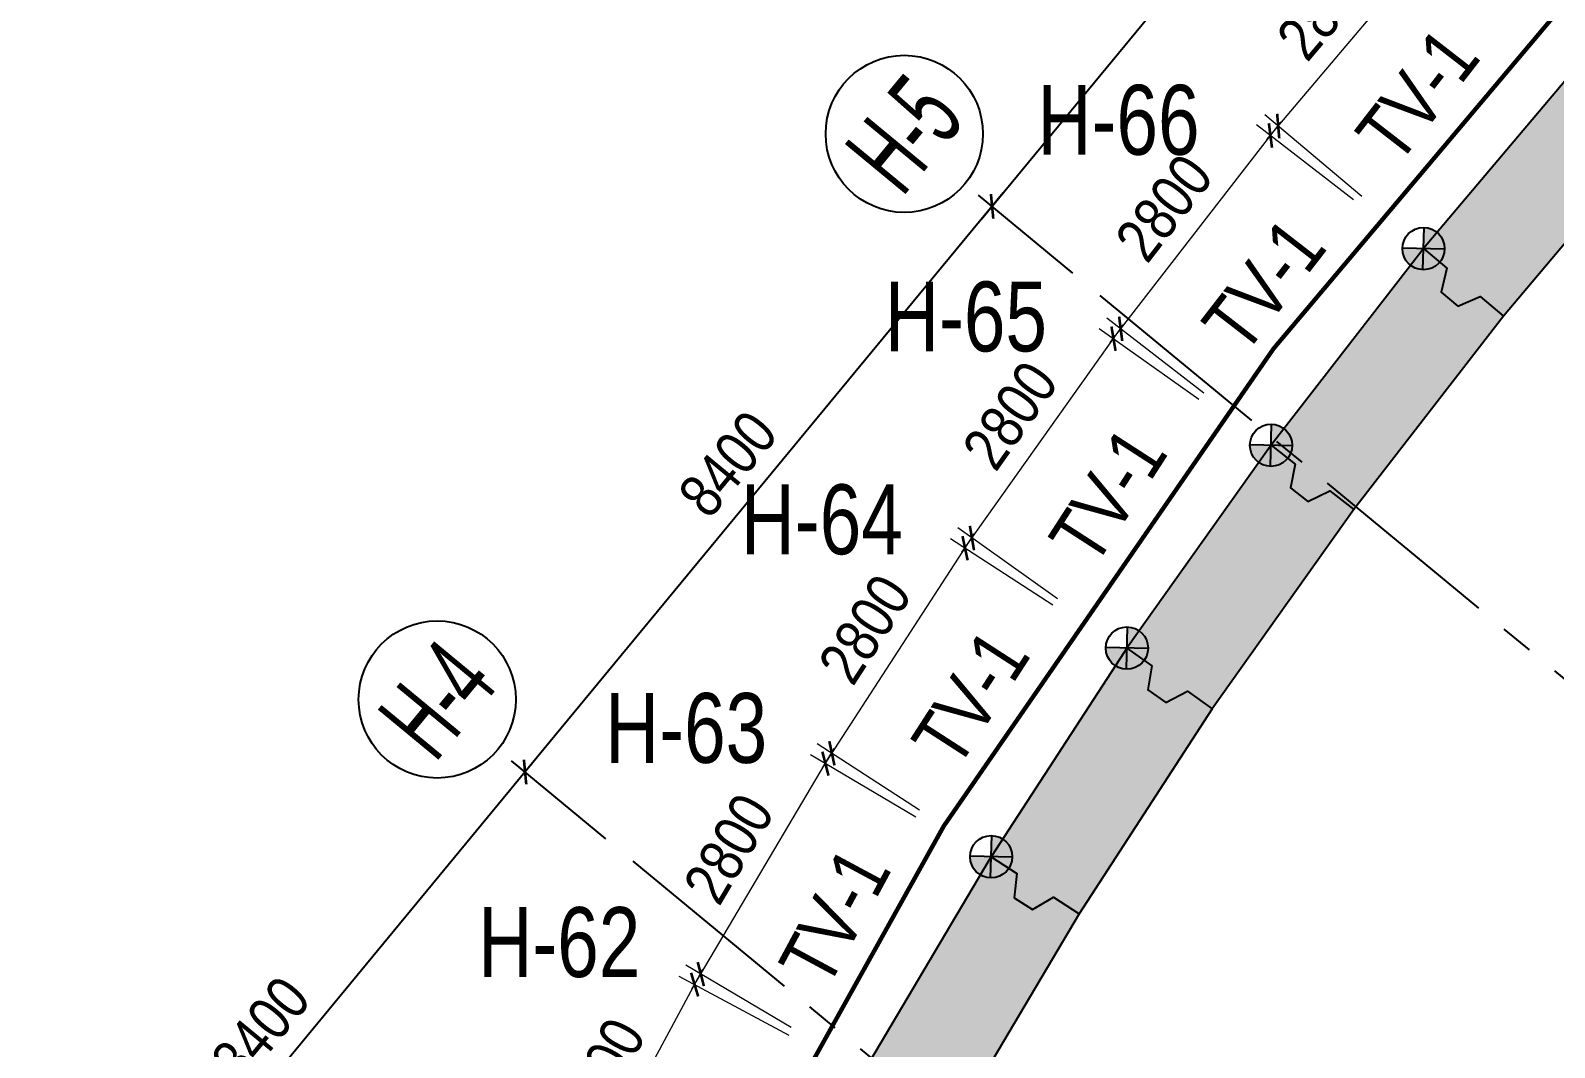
# Model space of a CAD drawing. Header units: millimetres. Extents: x 489377 to 1074388, y -818569 to -310551.
# Drawn here: x 742708 to 760160, y -703138 to -691492 of the extents above; entities that cross this region are included whole.
import ezdxf
from ezdxf.enums import TextEntityAlignment as Align

# ---------------------------------------------------------------- set-up
doc = ezdxf.new("R2010")
doc.units = ezdxf.units.MM
doc.header["$LTSCALE"] = 100
doc.header["$PDMODE"] = 32
doc.header["$PDSIZE"] = 2.5
for name, pattern in [('CENTER2', [1.125, 0.75, -0.125, 0.125, -0.125]), ('DASHDOT', [1, 0.5, -0.25, 0, -0.25]), ('DASHED', [4.5, 3, -1.5])]:
    doc.linetypes.add(name, pattern=pattern)
for name, color, linetype in [('A-GRID-SYM', 50, 'Continuous'), ('ccu11-Dim', 8, 'Continuous'), ('ccu11-Khuat', 9, 'DASHED'), ('ccu11-Text', 31, 'Continuous'), ('ccu12-Hatch', 250, 'Continuous'), ('ccu12-Truc', 13, 'CENTER2'), ('K2', 2, 'Continuous'), ('KC-Betong', 6, 'Continuous'), ('KC-Text', 31, 'Continuous'), ('Xref_ST_MBDV Cot vach 30.7.2022$0$Xref_ST_MBDV Cot vach 30.7.2022|Xref_ST_MBDV Cot vach 30.7.2022|Xref_ST_MBDV Cot vach 30.7.2022|Xref_ST_MBDV Cot vach 30.7.2022|A-CORE-OTLN', 2, 'Continuous'), ('Xref_ST_MBDV Cot vach 30.7.2022$0$Xref_ST_MBDV Cot vach 30.7.2022|Xref_ST_MBDV Cot vach 30.7.2022|Xref_ST_MBDV Cot vach 30.7.2022|Xref_ST_MBDV Cot vach 30.7.2022|ccu12-Thay', 7, 'Continuous')]:
    doc.layers.add(name, color=color, linetype=linetype)
doc.layers.add('ccu12-Tencaukien', color=9, linetype='Continuous', lineweight=15)
doc.styles.add('Arial', font='arial_0.ttf', dxfattribs={"width": 0.7})
doc.styles.add('Arial Narrow', font='ARIALN.TTF')
doc.styles.add('ccu11-VnAvantH', font='VHAVAN.TTF')
doc.styles.add('HBA-Text', font='GOTHIC.TTF')
doc.styles.add('VnHelvetlnsH', font='VHHELS.TTF')
doc.dimstyles.new('ccu12-200', dxfattribs={"dimscale": 200, "dimtxt": 2.5, "dimasz": 1, "dimexe": 1, "dimexo": 2, "dimgap": 1, "dimtad": 1, "dimdec": 0, "dimdsep": 46, "dimtxsty": 'Arial Narrow', "dimblk": 'ARCHTICK', "dimcen": -1, "dimdle": 1, "dimclrd": 256, "dimclre": 256, "dimclrt": 3, "dimadec": 0, "dimazin": 2, "dimtfac": 0.1, "dimtdec": 0, "dimtmove": 0, "dimatfit": 1, "dimldrblk": 'ARCHTICK', "dimfxl": 0, "dimtvp": 0.833333, "dimtolj": 1, "dimtzin": 12, "dimarcsym": 0})

# ---------------------------------------------------------------- blocks, each defined once
blk = doc.blocks.new('_ARCHTICK')
at = {"color": 0, "linetype": 'ByBlock', "const_width": 0.15}
blk.add_lwpolyline([(-0.5, -0.5), (0.5, 0.5)], dxfattribs=at)
blk = doc.blocks.new('*D283')
at = {"layer": 'ccu11-Dim', "lineweight": -2, "ltscale": 0.5, "transparency": 16777216}
for p, q in [((-109804, 113513), (-107741, 115960)), ((-106913, 115000), (-108023, 115936)), ((-108718, 112859), (-109828, 113795))]:
    blk.add_line(p, q, dxfattribs=at)
at = {"layer": 'Defpoints', "color": 0, "ltscale": 0.5, "transparency": 16777216}
for p in [(-107870, 115807), (-106607, 114742), (-108412, 112601)]:
    blk.add_point(p, dxfattribs=at)
at = {"layer": 'ccu11-Dim', "lineweight": -2, "ltscale": 0.5, "transparency": 16777216, "xscale": 200, "yscale": 200, "zscale": 200}
for p, rotation in [((-107870, 115807), 49.8528189042506), ((-109675, 113666), 229.8528189042506)]:
    blk.add_blockref('_ARCHTICK', p, dxfattribs=dict(at, rotation=rotation))
at = {"layer": 'ccu11-Dim', "color": 3, "ltscale": 0.5, "transparency": 16777216, "insert": (-109121, 115030), "char_height": 500, "attachment_point": 5, "rotation": 49.8528, "style": 'Arial Narrow', "bg_fill": 3, "box_fill_scale": 1.1, "bg_fill_color": 256, "bg_fill_true_color": 13158600, "bg_fill_transparency": 0}
blk.add_mtext('\\A1;2800', dxfattribs=at)
blk = doc.blocks.new('*D284')
at = {"layer": 'ccu11-Dim', "lineweight": -2, "ltscale": 0.5, "transparency": 16777216}
for p, q in [((-111601, 111186), (-109642, 113716)), ((-108812, 112820), (-109922, 113680)), ((-110527, 110607), (-111637, 111467))]:
    blk.add_line(p, q, dxfattribs=at)
at = {"layer": 'Defpoints', "color": 0, "ltscale": 0.5, "transparency": 16777216}
for p in [(-109764, 113558), (-108496, 112575), (-110211, 110362)]:
    blk.add_point(p, dxfattribs=at)
at = {"layer": 'ccu11-Dim', "lineweight": -2, "ltscale": 0.5, "transparency": 16777216, "xscale": 200, "yscale": 200, "zscale": 200}
for p, rotation in [((-109764, 113558), 52.23231984197906), ((-111479, 111345), 232.2323198419791)]:
    blk.add_blockref('_ARCHTICK', p, dxfattribs=dict(at, rotation=rotation))
at = {"layer": 'ccu11-Dim', "color": 3, "ltscale": 0.5, "transparency": 16777216, "insert": (-110981, 112730), "char_height": 500, "attachment_point": 5, "rotation": 52.2323, "style": 'Arial Narrow', "bg_fill": 3, "box_fill_scale": 1.1, "bg_fill_color": 256, "bg_fill_true_color": 13158600, "bg_fill_transparency": 0}
blk.add_mtext('\\A1;2800', dxfattribs=at)
blk = doc.blocks.new('*D285')
at = {"layer": 'ccu11-Dim', "lineweight": -2, "ltscale": 0.5, "transparency": 16777216}
for p, q in [((-113298, 108785), (-111445, 111394)), ((-110583, 110536), (-111724, 111346)), ((-112204, 108253), (-113345, 109064))]:
    blk.add_line(p, q, dxfattribs=at)
at = {"layer": 'Defpoints', "color": 0, "ltscale": 0.5, "transparency": 16777216}
for p in [(-111561, 111231), (-110257, 110304), (-111878, 108021)]:
    blk.add_point(p, dxfattribs=at)
at = {"layer": 'ccu11-Dim', "lineweight": -2, "ltscale": 0.5, "transparency": 16777216, "xscale": 200, "yscale": 200, "zscale": 200}
for p, rotation in [((-111561, 111231), 54.61172365002067), ((-113182, 108948), 234.6117236500207)]:
    blk.add_blockref('_ARCHTICK', p, dxfattribs=dict(at, rotation=rotation))
at = {"layer": 'ccu11-Dim', "color": 3, "ltscale": 0.5, "transparency": 16777216, "insert": (-112743, 110353), "char_height": 500, "attachment_point": 5, "rotation": 54.6117, "style": 'Arial Narrow', "bg_fill": 3, "box_fill_scale": 1.1, "bg_fill_color": 256, "bg_fill_true_color": 13158600, "bg_fill_transparency": 0}
blk.add_mtext('\\A1;2800', dxfattribs=at)
blk = doc.blocks.new('*D286')
at = {"layer": 'ccu11-Dim', "lineweight": -2, "ltscale": 0.5, "transparency": 16777216}
for p, q in [((-114895, 106316), (-113152, 109000)), ((-112256, 108179), (-113429, 108941)), ((-113782, 105831), (-114954, 106593))]:
    blk.add_line(p, q, dxfattribs=at)
at = {"layer": 'Defpoints', "color": 0, "ltscale": 0.5, "transparency": 16777216}
for p in [(-113261, 108832), (-111921, 107961), (-113446, 105613)]:
    blk.add_point(p, dxfattribs=at)
at = {"layer": 'ccu11-Dim', "lineweight": -2, "ltscale": 0.5, "transparency": 16777216, "xscale": 200, "yscale": 200, "zscale": 200}
for p, rotation in [((-113261, 108832), 56.99134296693361), ((-114786, 106484), 236.9913429669336)]:
    blk.add_blockref('_ARCHTICK', p, dxfattribs=dict(at, rotation=rotation))
at = {"layer": 'ccu11-Dim', "color": 3, "ltscale": 0.5, "transparency": 16777216, "insert": (-114406, 107906), "char_height": 500, "attachment_point": 5, "rotation": 56.9913, "style": 'Arial Narrow', "bg_fill": 3, "box_fill_scale": 1.1, "bg_fill_color": 256, "bg_fill_true_color": 13158600, "bg_fill_transparency": 0}
blk.add_mtext('\\A1;2800', dxfattribs=at)
blk = doc.blocks.new('*D186')
at = {"layer": 'ccu11-Dim', "lineweight": -2, "ltscale": 0.5, "transparency": 16777216}
for p, q in [((-116389, 103783), (-114758, 106537)), ((-113826, 105752), (-115032, 106467)), ((-115252, 103343), (-116459, 104057))]:
    blk.add_line(p, q, dxfattribs=at)
at = {"layer": 'Defpoints', "color": 0, "ltscale": 0.5, "transparency": 16777216}
for p in [(-114860, 106365), (-113482, 105549), (-114908, 103139)]:
    blk.add_point(p, dxfattribs=at)
at = {"layer": 'ccu11-Dim', "lineweight": -2, "ltscale": 0.5, "transparency": 16777216, "xscale": 200, "yscale": 200, "zscale": 200}
for p, rotation in [((-114860, 106365), 59.37088192230762), ((-116287, 103955), 239.3708819223077)]:
    blk.add_blockref('_ARCHTICK', p, dxfattribs=dict(at, rotation=rotation))
at = {"layer": 'ccu11-Dim', "color": 3, "ltscale": 0.5, "transparency": 16777216, "insert": (-115965, 105392), "char_height": 500, "attachment_point": 5, "rotation": 59.3709, "style": 'Arial Narrow', "bg_fill": 3, "box_fill_scale": 1.1, "bg_fill_color": 256, "bg_fill_true_color": 13158600, "bg_fill_transparency": 0}
blk.add_mtext('\\A1;2800', dxfattribs=at)
blk = doc.blocks.new('*D187')
at = {"layer": 'ccu11-Dim', "lineweight": -2, "ltscale": 0.5, "transparency": 16777216}
for p, q in [((-117778, 101192), (-116264, 104011)), ((-115275, 103253), (-116534, 103929)), ((-116600, 100786), (-117860, 101463))]:
    blk.add_line(p, q, dxfattribs=at)
at = {"layer": 'Defpoints', "color": 0, "ltscale": 0.5, "transparency": 16777216}
for p in [(-116358, 103835), (-114923, 103063), (-116248, 100597)]:
    blk.add_point(p, dxfattribs=at)
at = {"layer": 'ccu11-Dim', "lineweight": -2, "ltscale": 0.5, "transparency": 16777216, "xscale": 200, "yscale": 200, "zscale": 200}
for p, rotation in [((-116358, 103835), 61.75042533523894), ((-117684, 101368), 241.7504253352389)]:
    blk.add_blockref('_ARCHTICK', p, dxfattribs=dict(at, rotation=rotation))
at = {"layer": 'ccu11-Dim', "color": 3, "ltscale": 0.5, "transparency": 16777216, "insert": (-117422, 102817), "char_height": 500, "attachment_point": 5, "rotation": 61.7504, "style": 'Arial Narrow', "bg_fill": 3, "box_fill_scale": 1.1, "bg_fill_color": 256, "bg_fill_true_color": 13158600, "bg_fill_transparency": 0}
blk.add_mtext('\\A1;2800', dxfattribs=at)
blk = doc.blocks.new('GRID-SYM-flat-214')
at = {"layer": 'A-GRID-SYM', "ltscale": 0.5}
blk.add_circle((0, 0), 900, dxfattribs=at)
at = {"layer": 'A-GRID-SYM', "style": 'HBA-Text'}
blk.add_attdef('GRID', text='', height=900, rotation=50.4488, dxfattribs=at).set_placement((0, 0), align=Align.MIDDLE_CENTER)
blk = doc.blocks.new('GRID-SYM-flat-215')
at = {"layer": 'A-GRID-SYM', "ltscale": 0.5}
blk.add_circle((0, 0), 900, dxfattribs=at)
at = {"layer": 'A-GRID-SYM', "style": 'HBA-Text'}
blk.add_attdef('GRID', text='', height=900, rotation=50.4488, dxfattribs=at).set_placement((0, 0), align=Align.MIDDLE_CENTER)
blk = doc.blocks.new('*D93')
at = {"layer": 'ccu11-Dim', "lineweight": -2, "ltscale": 0.5, "transparency": 16777216}
for p, q in [((1048630, -598068), (1043026, -604853)), ((1049428, -598987), (1048348, -598095)), ((1044079, -605463), (1042999, -604572))]:
    blk.add_line(p, q, dxfattribs=at)
at = {"layer": 'Defpoints', "color": 0, "ltscale": 0.5, "transparency": 16777216}
for p in [(1049736, -599241), (1043153, -604699), (1044387, -605718)]:
    blk.add_point(p, dxfattribs=at)
at = {"layer": 'ccu11-Dim', "lineweight": -2, "ltscale": 0.5, "transparency": 16777216, "xscale": 200, "yscale": 200, "zscale": 200}
for p, rotation in [((1048502, -598222), 50.44882679726382), ((1043153, -604699), 230.4488267972638)]:
    blk.add_blockref('_ARCHTICK', p, dxfattribs=dict(at, rotation=rotation))
at = {"layer": 'ccu11-Dim', "color": 3, "ltscale": 0.5, "transparency": 16777216, "insert": (1045477, -601171), "char_height": 500, "attachment_point": 5, "rotation": 50.4488, "style": 'Arial Narrow', "bg_fill": 3, "box_fill_scale": 1.1, "bg_fill_color": 256, "bg_fill_true_color": 13158600, "bg_fill_transparency": 0}
blk.add_mtext('\\A1;8400', dxfattribs=at)
blk = doc.blocks.new('*D94')
at = {"layer": 'ccu11-Dim', "lineweight": -2, "ltscale": 0.5, "transparency": 16777216}
for p, q in [((1043281, -604545), (1037677, -611330)), ((1044079, -605463), (1042999, -604572)), ((1038730, -611940), (1037650, -611049))]:
    blk.add_line(p, q, dxfattribs=at)
at = {"layer": 'Defpoints', "color": 0, "ltscale": 0.5, "transparency": 16777216}
for p in [(1044387, -605718), (1037805, -611176), (1039038, -612195)]:
    blk.add_point(p, dxfattribs=at)
at = {"layer": 'ccu11-Dim', "lineweight": -2, "ltscale": 0.5, "transparency": 16777216, "xscale": 200, "yscale": 200, "zscale": 200}
for p, rotation in [((1043153, -604699), 50.44882679726382), ((1037805, -611176), 230.4488267972638)]:
    blk.add_blockref('_ARCHTICK', p, dxfattribs=dict(at, rotation=rotation))
at = {"layer": 'ccu11-Dim', "color": 3, "ltscale": 0.5, "transparency": 16777216, "insert": (1040128, -607648), "char_height": 500, "attachment_point": 5, "rotation": 50.4488, "style": 'Arial Narrow', "bg_fill": 3, "box_fill_scale": 1.1, "bg_fill_color": 256, "bg_fill_true_color": 13158600, "bg_fill_transparency": 0}
blk.add_mtext('\\A1;8400', dxfattribs=at)
blk = doc.blocks.new('*D95')
at = {"layer": 'ccu11-Dim', "lineweight": -2, "ltscale": 0.5, "transparency": 16777216}
for p, q in [((1037932, -611022), (1032328, -617807)), ((1038730, -611940), (1037650, -611049)), ((1033381, -618417), (1032302, -617526))]:
    blk.add_line(p, q, dxfattribs=at)
at = {"layer": 'Defpoints', "color": 0, "ltscale": 0.5, "transparency": 16777216}
for p in [(1039038, -612195), (1032456, -617653), (1033689, -618672)]:
    blk.add_point(p, dxfattribs=at)
at = {"layer": 'ccu11-Dim', "lineweight": -2, "ltscale": 0.5, "transparency": 16777216, "xscale": 200, "yscale": 200, "zscale": 200}
for p, rotation in [((1037805, -611176), 50.44882679726382), ((1032456, -617653), 230.4488267972638)]:
    blk.add_blockref('_ARCHTICK', p, dxfattribs=dict(at, rotation=rotation))
at = {"layer": 'ccu11-Dim', "color": 3, "ltscale": 0.5, "transparency": 16777216, "insert": (1034779, -614125), "char_height": 500, "attachment_point": 5, "rotation": 50.4488, "style": 'Arial Narrow', "bg_fill": 3, "box_fill_scale": 1.1, "bg_fill_color": 256, "bg_fill_true_color": 13158600, "bg_fill_transparency": 0}
blk.add_mtext('\\A1;8400', dxfattribs=at)
blk = doc.blocks.new('ccu11-Toa do tuong vay')
h = blk.add_hatch(color=2)
h.dxf.hatch_style = 1
h.paths.add_polyline_path([(6, 242), (0, 0), (242, -6, 0.006031), (242, 0, 0.407166)])
h.paths.add_polyline_path([(0, 0), (-242, 6, 0.006031), (-242, 0, 0.407166), (-6, -242)])
at = {"color": 2}
blk.add_circle((0, 0), 242, dxfattribs=at)
at = {"layer": 'K2'}
for p, q in [((-6, -242), (6, 242)), ((242, -6), (-242, 6))]:
    blk.add_line(p, q, dxfattribs=at)
blk = doc.blocks.new('att_ten coc')
at = {"layer": 'KC-Text', "color": 1, "style": 'VnHelvetlnsH'}
blk.add_attdef('SOHIEUCOC', text='', height=300, dxfattribs=at).set_placement((1238.4, 306.7), align=Align.CENTER)
blk = doc.blocks.new('LUOI TRUC-NT2')
at = {"layer": 'ccu12-Truc', "ltscale": 30}
for p, q in [((-5071.1, 47764.5), (24023.1, 23737.4)), ((-10419.9, 41287.6), (18674.3, 17260.5))]:
    blk.add_line(p, q, dxfattribs=at)
at = {"layer": 'KC-Betong', "ltscale": 0.5}
ref = blk.add_blockref('GRID-SYM-flat-215', (-7311, 49614.3), dxfattribs=at)
ref.add_attrib('GRID', 'H-5', dxfattribs={"layer": 'A-GRID-SYM', "height": 900, "rotation": 50.44883, "style": 'HBA-Text', "width": 0.6}).set_placement((-7311, 49614.3), align=Align.MIDDLE_CENTER)
ref = blk.add_blockref('GRID-SYM-flat-214', (-12659.8, 43137.4), dxfattribs=at)
ref.add_attrib('GRID', 'H-4', dxfattribs={"layer": 'A-GRID-SYM', "height": 900, "rotation": 50.44883, "style": 'HBA-Text', "width": 0.6}).set_placement((-12659.8, 43137.4), align=Align.MIDDLE_CENTER)
at = {"layer": 'ccu11-Dim', "ltscale": 0.5}
dim = blk.add_linear_dim(base=(-6304.8, 48783.3), p1=(277.8, 54241.4), p2=(-5071.1, 47764.5), angle=50.44883, dimstyle='ccu12-200', override={"dimfxl": 150, "dimtfill": 1}, dxfattribs=at)
dim.commit()
dim.dimension.update_dxf_attribs({"geometry": '*D93', "text_midpoint": (-3981.4, 52311.7), "insert": (-1049458.2, 653482.6)})
dim = blk.add_linear_dim(base=(-11653.6, 42306.4), p1=(-5071.1, 47764.5), p2=(-10419.9, 41287.6), angle=50.44883, dimstyle='ccu12-200', override={"dimfxl": 150, "dimtfill": 1}, dxfattribs=at)
dim.commit()
dim.dimension.update_dxf_attribs({"geometry": '*D94', "text_midpoint": (-9330.2, 45834.8), "insert": (-1049458.2, 653482.6)})
dim = blk.add_linear_dim(base=(-17002.5, 35829.6), p1=(-10419.9, 41287.6), p2=(-15768.8, 34810.7), angle=50.44883, dimstyle='ccu12-200', override={"dimfxl": 150, "dimtfill": 1}, dxfattribs=at)
dim.commit()
dim.dimension.update_dxf_attribs({"geometry": '*D95', "text_midpoint": (-14679.1, 39357.9), "insert": (-1049458.2, 653482.6)})
blk = doc.blocks.new('220908_DWall Plan')
at = {"layer": 'Xref_ST_MBDV Cot vach 30.7.2022$0$Xref_ST_MBDV Cot vach 30.7.2022|Xref_ST_MBDV Cot vach 30.7.2022|Xref_ST_MBDV Cot vach 30.7.2022|Xref_ST_MBDV Cot vach 30.7.2022|ccu12-Thay', "ltscale": 10}
for points in [[(-108011.2, 112262.8), (-107743.8, 112037.3), (-107809.5, 111765.4), (-107618.3, 111604.1), (-107361.4, 111714.7), (-107093.9, 111489.1)], [(-109757.4, 110010.7), (-109480.9, 109796.4), (-109535.2, 109522.1), (-109337.5, 109368.9), (-109085.4, 109490), (-108808.8, 109275.7)], [(-111408.7, 107688), (-111123.5, 107485.4), (-111166.4, 107209), (-110962.4, 107064.1), (-110715.6, 107195.6), (-110430.4, 106993.1)], [(-112962, 105298.7), (-112668.6, 105108.1), (-112700, 104830.2), (-112490.2, 104693.9), (-112249.1, 104835.6), (-111955.7, 104645)]]:
    blk.add_lwpolyline(points, dxfattribs=at)
at = {"layer": 'ccu11-Dim', "ltscale": 0.5}
dim = blk.add_linear_dim(base=(-107869.8, 115806.6), p1=(-108412.5, 112601.3), p2=(-106607.2, 114741.6), angle=49.85282, dimstyle='ccu12-200', override={"dimzin": 0, "dimfxl": 150, "dimtfill": 1}, dxfattribs=at)
dim.commit()
dim.dimension.update_dxf_attribs({"geometry": '*D283', "text_midpoint": (-109120.5, 115030)})
dim = blk.add_linear_dim(base=(-109764.1, 113557.9), p1=(-110210.8, 110361.9), p2=(-108495.9, 112575.3), angle=52.23232, dimstyle='ccu12-200', override={"dimzin": 0, "dimfxl": 150, "dimtfill": 1}, dxfattribs=at)
dim.commit()
dim.dimension.update_dxf_attribs({"geometry": '*D284', "text_midpoint": (-110981.5, 112730.1)})
dim = blk.add_linear_dim(base=(-111560.7, 111230.5), p1=(-111878.2, 108021.5), p2=(-110256.6, 110304.2), angle=54.61172, dimstyle='ccu12-200', override={"dimzin": 0, "dimfxl": 150, "dimtfill": 1}, dxfattribs=at)
dim.commit()
dim.dimension.update_dxf_attribs({"geometry": '*D285', "text_midpoint": (-112742.6, 110352.8)})
dim = blk.add_linear_dim(base=(-113261.1, 108832), p1=(-113446.2, 105613.2), p2=(-111920.8, 107961.3), angle=56.99134, dimstyle='ccu12-200', override={"dimzin": 0, "dimfxl": 150, "dimtfill": 1}, dxfattribs=at)
dim.commit()
dim.dimension.update_dxf_attribs({"geometry": '*D286', "text_midpoint": (-114405.6, 107906)})
dim = blk.add_linear_dim(base=(-114860.1, 106364.6), p1=(-114908.2, 103139.2), p2=(-113481.7, 105548.5), angle=59.37088, dimstyle='ccu12-200', override={"dimzin": 0, "dimfxl": 150, "dimtfill": 1}, dxfattribs=at)
dim.commit()
dim.dimension.update_dxf_attribs({"geometry": '*D186', "text_midpoint": (-115965.1, 105391.9)})
dim = blk.add_linear_dim(base=(-116358.3, 103834.7), p1=(-116247.8, 100596.7), p2=(-114922.5, 103063.3), angle=61.75043, dimstyle='ccu12-200', override={"dimzin": 0, "dimfxl": 150, "dimtfill": 1}, dxfattribs=at)
dim.commit()
dim.dimension.update_dxf_attribs({"geometry": '*D187', "text_midpoint": (-117422, 102816.9)})
at = {"layer": 'ccu12-Hatch', "ltscale": 0.5}
h = blk.add_hatch(dxfattribs=at)
h.set_pattern_fill('VATLIEU04', color=256, scale=50, pattern_type=2)
h.set_pattern_definition([(50, (-626373.33, 223416.3), (358.63009, -31.37607), [37.5, -412.5]), (355, (-626373.33, 223416.3), (-69.37567, 376.09607), [30, -330]), (100.4514, (-626343.45, 223413.7), (289.25469, 344.71977), [31.8701, -350.57106]), (46.1842, (-626373.33, 223516.3), (533.62052, -82.7595), [56.25, -618.75]), (96.6356, (-626328.87, 223509.4), (467.33135, 487.05894), [47.80514, -525.8565]), (351.1842, (-626373.33, 223516.3), (467.33097, 487.0593), [45, -495]), (21, (-626323.33, 223491.3), (298.45353, -201.30945), [37.5, -412.5]), (326, (-626323.33, 223491.3), (121.65767, 362.57502), [30, -330]), (71.4514, (-626298.46, 223474.54), (420.11131, 161.26525), [31.8701, -350.57106]), (37.5, (-626373.33, 223416.31), (6.079928, 166.446927), [0, -326, 0, -335, 0, -331.25]), (7.5, (-626373.33, 223416.31), (131.53477, 197.205856), [0, -191, 0, -318.5, 0, -126.25]), (327.5, (-626484.83, 223416.31), (266.911218, -11.277436), [0, -125, 0, -390, 0, -517.5]), (317.5, (-626534.83, 223416.31), (291.593085, 50.05249), [0, -162.5, 0, -259, 0, -367.5]), (45, (-626373.33, 223416.31), (-150.26019, 150.26019), []), (45, (-626373.33, 223477.56), (-150.26019, 150.26019), [])])
h.paths.add_polyline_path([(-122510.4, 58795.4), (-122033.7, 56036.3), (-122025.8, 55995.6), (-121435.2, 53258.6), (-121425.6, 53218.3), (-120722.3, 50508.1), (-120711, 50468.2), (-119896.1, 47789.5), (-119883.2, 47750.1), (-118958, 45107.4), (-118943.5, 45068.6), (-117909.8, 42466.4), (-117893.7, 42428.3), (-116753.1, 39871.1), (-116735.4, 39833.7), (-115489.9, 37325.9), (-115470.4, 37288.7), (-113949.2, 34524), (-113926.1, 34484.2), (-112465, 32095.7), (-112442.4, 32060.3), (-110882.3, 29735.2), (-110858.5, 29701.3), (-109203.6, 27442.8), (-109178.4, 27409.9), (-107431.4, 25221.8), (-107404.9, 25189.9), (-105568.8, 23076), (-105541, 23045.3), (-103618.9, 21009.2), (-103589.9, 20979.7), (-101585.2, 19024.9), (-101555, 18996.6), (-99471.1, 17126.5), (-99439.7, 17099.4), (-97280.2, 15317.2), (-97247.7, 15291.5), (-95016.3, 13600.1), (-94982.8, 13575.8), (-92683.3, 11978.3), (-92648.8, 11955.3), (-90285.1, 10454.4), (-90249.7, 10432.9), (-87825.9, 9031.1), (-87789.6, 9011.1), (-85309.8, 7710.8), (-85272.8, 7692.3), (-82741.3, 6495.8), (-82703.5, 6478.9), (-80124.7, 5388.2), (-80086.2, 5372.8), (-77464.5, 4389.8), (-77425.4, 4376.1), (-74765.2, 3502.4), (-74725.6, 3490.3), (-72031.5, 2727.6), (-71991.4, 2717.1), (-69268, 2066.5), (-69227.6, 2057.8), (-66479.6, 1520.5), (-66438.8, 1513.4), (-63670.9, 1090.4), (-63637.2, 1085.8), (-60856.6, 757.2), (-60844.4, 755.8), (-41353.3, -1307), (0, 0), (5993.1, 7667.3), (-23501.3, 144497.8), (-27624.7, 160190.9), (-41845.5, 164209.2), (-48082.3, 159482.1), (-71537, 141587.6), (-77499.2, 137277.8), (-78971.4, 133992.6), (-83075.5, 131026), (-86656.7, 130658.3), (-88925.9, 129018), (-91195.2, 127377.7), (-93464.4, 125737.4), (-93470.8, 125732.8), (-95729.2, 124077.6), (-95757.8, 124056), (-97965.7, 122333.9), (-98004.3, 122302.4), (-100138.8, 120490.2), (-100176.1, 120457.1), (-102233.4, 118557.8), (-102269.3, 118523.2), (-104245.9, 116540.1), (-104280.4, 116504.1), (-106173, 114440.6), (-106205.9, 114403.1), (-108011.2, 112262.8), (-108042.5, 112224.1), (-109757.4, 110010.7), (-109787.1, 109970.7), (-111408.7, 107688), (-111436.7, 107646.8), (-112962, 105298.7), (-112988.3, 105256.4), (-114414.8, 102847), (-114439.3, 102803.6), (-115764.6, 100337.1), (-115787.3, 100292.7), (-117009, 97773.3), (-117029.8, 97728.1), (-118145.9, 95160.1), (-118164.8, 95114), (-119173.3, 92501.9), (-119190.2, 92455.1), (-120089.4, 89803.4), (-120104.4, 89755.9), (-120892.7, 87069.1), (-120905.8, 87021), (-121581.8, 84303.9), (-121592.9, 84255.3), (-122155.5, 81512.4), (-122164.5, 81463.4), (-122612.8, 78699.5), (-122619.8, 78650.1), (-122952.9, 75870), (-122957.9, 75820.4), (-123175.3, 73028.9), (-123178.2, 72978.7), (-123278.4, 70180.4), (-123279.1, 70131.9), (-123266, 67331.9), (-123264.7, 67281.1), (-123132.9, 64484.2), (-123130.1, 64443.1), (-122883.3, 61654), (-122878.8, 61612.8), (-122516.6, 58836.3)])
h.paths.add_polyline_path([(-24474.2, 144265.3), (-28446.7, 159384), (-41638.3, 163111.5), (-47477, 158686.1), (-70940.7, 140784.7), (-76696.2, 136624.4), (-78168.4, 133339.2), (-82706.9, 130058.6), (-86288, 129690.9), (-88340.1, 128207.6), (-88223, 128045.5), (-90492.2, 126405.2), (-92761.4, 124764.9), (-95019.8, 123109.7), (-97227.7, 121387.7), (-99362.1, 119575.4), (-101419.4, 117676.1), (-103396, 115692.9), (-105288.6, 113629.4), (-107093.9, 111489.1), (-108808.8, 109275.7), (-110430.4, 106993.1), (-111955.7, 104645), (-113382.2, 102235.7), (-114707.5, 99769.1), (-115929.2, 97249.7), (-117045.3, 94681.8), (-118053.8, 92069.7), (-118953, 89418), (-119741.3, 86731.3), (-120417.3, 84014.1), (-120980, 81271.2), (-121428.3, 78507.4), (-121761.5, 75727.3), (-121978.9, 72935.7), (-122079.1, 70137.5), (-122066, 67337.5), (-121934.3, 64540.6), (-122134, 64531.2), (-121887.2, 61742.1), (-121525, 58965.6), (-121048.3, 56206.5), (-120457.7, 53469.5), (-119754.3, 50759.3), (-118939.4, 48080.5), (-118014.2, 45437.8), (-116980.4, 42835.6), (-115839.8, 40278.5), (-114594.3, 37770.7), (-113073.1, 35006), (-111612, 32617.5), (-110051.9, 30292.4), (-108396.9, 28033.8), (-106649.9, 25845.7), (-104813.8, 23731.8), (-102891.7, 21695.7), (-100887.1, 19740.8), (-98803.2, 17870.7), (-96643.7, 16088.4), (-94412.2, 14397.1), (-92112.7, 12799.5), (-89749, 11298.5), (-87325.2, 9896.7), (-84845.4, 8596.4), (-82314, 7399.9), (-79735.1, 6309.2), (-77113.4, 5326.2), (-74453.2, 4452.5), (-71759.1, 3689.8), (-69035.7, 3039.2), (-66287.7, 2501.9), (-63519.8, 2078.9), (-60739.2, 1750.2), (-41316.3, -305.3), (-499.5, 984.7), (4916.9, 7914.3)], flags=16)
at = {"layer": 'Xref_ST_MBDV Cot vach 30.7.2022$0$Xref_ST_MBDV Cot vach 30.7.2022|Xref_ST_MBDV Cot vach 30.7.2022|Xref_ST_MBDV Cot vach 30.7.2022|Xref_ST_MBDV Cot vach 30.7.2022|A-CORE-OTLN', "color": 6}
for points in [[(-106205.9, 114403.1), (-108011.2, 112262.8), (-108042.5, 112224.1), (-109757.4, 110010.7), (-109787.1, 109970.7), (-111408.7, 107688), (-111436.7, 107646.8), (-112962, 105298.7), (-112988.3, 105256.4), (-114414.8, 102847)], [(-88223, 128045.5), (-90492.2, 126405.2), (-92761.4, 124764.9), (-95019.8, 123109.7), (-97227.7, 121387.7), (-99362.1, 119575.4), (-101419.4, 117676.1), (-103396, 115692.9), (-105288.6, 113629.4), (-107093.9, 111489.1), (-108808.8, 109275.7), (-110430.4, 106993.1), (-111955.7, 104645), (-113382.2, 102235.7), (-114707.5, 99769.1), (-115929.2, 97249.7), (-117045.3, 94681.8), (-118053.8, 92069.7), (-118953, 89418), (-119741.3, 86731.3), (-120417.3, 84014.1), (-120980, 81271.2), (-121428.3, 78507.4)]]:
    blk.add_lwpolyline(points, dxfattribs=at)
at = {"layer": 'ccu11-Dim'}
blk.add_blockref('LUOI TRUC-NT2', (-106646, 63962.7), dxfattribs=at)
at = {"layer": 'ccu11-Khuat', "color": 1, "linetype": 'DASHDOT', "ltscale": 18, "const_width": 50}
blk.add_lwpolyline([(-22987.3, 144613.5), (-28513.5, 165720.5), (-36919.6, 168632.9), (-48422.9, 159930), (-71888.3, 142059.8), (-95520.4, 125009, 0.6850113), (-62310.1, 364.4), (-41523.2, -1853.9), (126.4, -574.1), (6443.7, 7493.4), (-22987.3, 144613.5)], format="xyb", close=True, dxfattribs=at)
at = {"layer": 'ccu12-Tencaukien', "color": 2, "style": 'Arial', "width": 0.8}
for rotation, p in [(52.22489, (-107822.7, 113823.3)), (52.22489, (-109582.8, 111646.4)), (57.1647, (-111351.7, 109259.6)), (57.1647, (-112925.1, 106944.2)), (61.75043, (-114467.2, 104461.2))]:
    blk.add_text('TV-1', height=650, rotation=rotation, dxfattribs=at).set_placement(p, align=Align.CENTER)

msp = doc.modelspace()

# ---------------------------------------------------------------- block references
at = {"layer": 'ccu12-Tencaukien'}
msp.add_blockref('220908_DWall Plan', (866671, -806253), dxfattribs=at)

# ---------------------------------------------------------------- next in the draw order: block references
at = {"layer": 'ccu11-Text'}
for p in [(758660, -693990), (756914, -696242), (755263, -698565), (753709, -700954)]:
    msp.add_blockref('ccu11-Toa do tuong vay', p, dxfattribs=at)
at = {"layer": 'KC-Text', "linetype": 'ByBlock'}
ref = msp.add_blockref('att_ten coc', (758660, -693990), dxfattribs=dict(at, xscale=2.135640000147397, yscale=2.135640000147397, zscale=2.135640000147397, rotation=359.6293954110945))
ref.add_attrib('SOHIEUCOC', 'h-66', dxfattribs={"layer": 'ccu11-Text', "color": 1, "height": 800, "style": 'ccu11-VnAvantH', "width": 0.8}).set_placement((755168, -692115), align=Align.TOP_CENTER)
ref = msp.add_blockref('att_ten coc', (756914, -696242), dxfattribs=dict(at, xscale=2.135640000147397, yscale=2.135640000147397, zscale=2.135640000147397, rotation=359.6293954110945))
ref.add_attrib('SOHIEUCOC', 'h-65', dxfattribs={"layer": 'ccu11-Text', "color": 1, "height": 800, "style": 'ccu11-VnAvantH', "width": 0.8}).set_placement((753421, -694367), align=Align.TOP_CENTER)
ref = msp.add_blockref('att_ten coc', (755263, -698565), dxfattribs=dict(at, xscale=2.135640000147397, yscale=2.135640000147397, zscale=2.135640000147397, rotation=359.6293954110945))
ref.add_attrib('SOHIEUCOC', 'h-64', dxfattribs={"layer": 'ccu11-Text', "color": 1, "height": 800, "style": 'ccu11-VnAvantH', "width": 0.8}).set_placement((751770, -696690), align=Align.TOP_CENTER)
ref = msp.add_blockref('att_ten coc', (753709, -700954), dxfattribs=dict(at, xscale=2.135640000147397, yscale=2.135640000147397, zscale=2.135640000147397, rotation=359.6293954110945))
ref.add_attrib('SOHIEUCOC', 'h-63', dxfattribs={"layer": 'ccu11-Text', "color": 1, "height": 800, "style": 'ccu11-VnAvantH', "width": 0.8}).set_placement((750217, -699079), align=Align.TOP_CENTER)
ref = msp.add_blockref('att_ten coc', (752256, -703406), dxfattribs=dict(at, xscale=2.135640000147397, yscale=2.135640000147397, zscale=2.135640000147397, rotation=359.6293954110945))
ref.add_attrib('SOHIEUCOC', 'h-62', dxfattribs={"layer": 'ccu11-Text', "color": 1, "height": 800, "style": 'ccu11-VnAvantH', "width": 0.8}).set_placement((748764, -701531), align=Align.TOP_CENTER)

doc.saveas('drawing.dxf')
